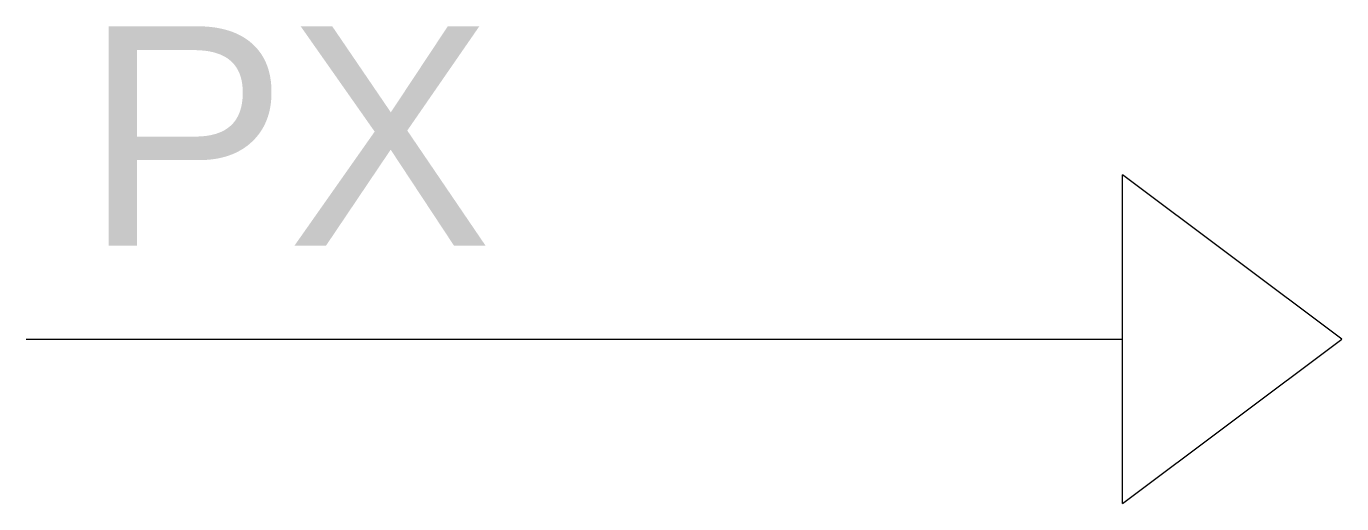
# Model space of a CAD drawing. Extents: x 32.29 to 33.49, y 12.8 to 13.24.
import ezdxf

# ---------------------------------------------------------------- set-up
doc = ezdxf.new("R2010")
doc.units = 0
doc.header["$MEASUREMENT"] = 0
doc.layers.add('TRUSSPY_loads', color=3, linetype='Continuous')
doc.styles.get("Standard").update_dxf_attribs({"font": 'arial.ttf'})

msp = doc.modelspace()

# ---------------------------------------------------------------- linework, layer by layer
at = {"layer": 'TRUSSPY_loads'}
for p, q in [((33.2916, 12.8006), (33.2916, 13.1006)), ((33.4916, 12.9506), (33.2916, 13.1006)), ((32.2916, 12.9506), (33.2916, 12.9506)), ((33.2916, 12.8006), (33.4916, 12.9506))]:
    msp.add_line(p, q, dxfattribs=at)

# ---------------------------------------------------------------- texts
msp.add_attdef('PX', (32.3437, 13.036), '0', height=0.2, dxfattribs=at)

doc.saveas('drawing.dxf')
